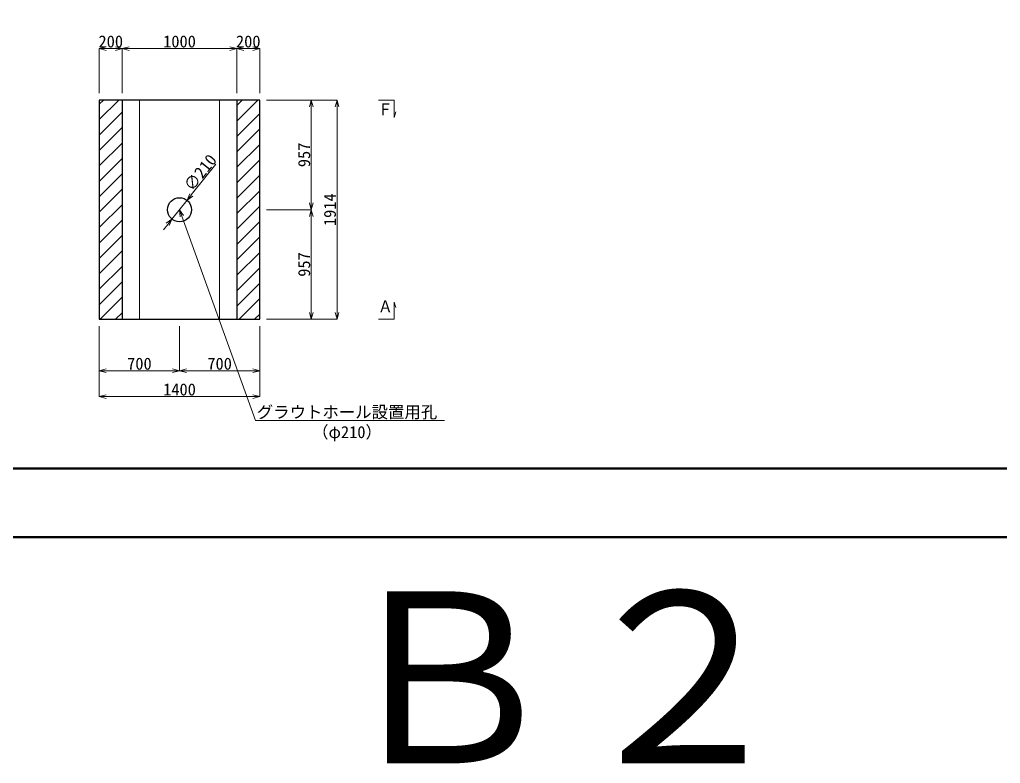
# Model space of a CAD drawing. Header units: millimetres. Extents: x 0 to 126150, y -2000 to 17820.
# Drawn here: x 83544 to 92105, y -1975 to 4520 of the extents above; entities that cross this region are included whole.
import ezdxf
from ezdxf import colors
from ezdxf.entities.mleader import LeaderData, LeaderLine
from ezdxf.enums import TextEntityAlignment as Align
from ezdxf.math import Vec2, Vec3

# ---------------------------------------------------------------- set-up
doc = ezdxf.new("R2010")
doc.units = ezdxf.units.MM
doc.header["$LTSCALE"] = 30
doc.linetypes.add('HIDDEN2', pattern=[4.7625, 3.175, -1.5875])
for name, color, linetype, lineweight in [('0その他', 7, 'Continuous', 13), ('0寸法', 7, 'Continuous', 5), ('0文字', 41, 'Continuous', 5), ('1Pca-BOX', 3, 'Continuous', 25), ('1グラウトホール', 1, 'HIDDEN2', 25), ('D-TTL', 2, 'Continuous', 50)]:
    doc.layers.add(name, color=color, linetype=linetype, lineweight=lineweight)
doc.styles.get("Standard").update_dxf_attribs({"font": 'MS Gothic.ttf'})
doc.styles.add('寸法文字', font='MS Gothic.ttf')
doc.dimstyles.new('1／30', dxfattribs={"dimscale": 30, "dimtxt": 3.5, "dimasz": 2, "dimexe": 0, "dimexo": 2, "dimgap": 0.3, "dimtad": 1, "dimdec": 0, "dimzin": 1, "dimdsep": 46, "dimtxsty": '寸法文字', "dimblk": 'OPEN30', "dimcen": 2.5, "dimclrd": 256, "dimclre": 256, "dimclrt": 256, "dimadec": 0, "dimazin": 0, "dimtfac": 1, "dimtdec": 0, "dimtmove": 0, "dimatfit": 3, "dimldrblk": 'OPEN30', "dimfxl": 1, "dimlwd": -1, "dimlwe": -1, "dimarcsym": 0})

# ---------------------------------------------------------------- blocks, each defined once
blk = doc.blocks.new('_Open30')
at = {"color": 0, "linetype": 'ByBlock', "lineweight": -2}
for p, q in [((-1, 0.27), (0, 0)), ((0, 0), (-1, -0.27)), ((0, 0), (-1, 0))]:
    blk.add_line(p, q, dxfattribs=at)
blk = doc.blocks.new('*D120')
at = {"layer": '0寸法', "transparency": 16777216}
for p, q in [((85700.1, 3817.3), (86315.1, 3817.3)), ((86315.1, 1963.3), (86315.1, 3757.3)), ((85700.1, 1903.3), (86315.1, 1903.3))]:
    blk.add_line(p, q, dxfattribs=at)
at = {"layer": 'Defpoints', "color": 0, "transparency": 16777216}
for p in [(85640.1, 3817.3), (86315.1, 3817.3), (85640.1, 1903.3)]:
    blk.add_point(p, dxfattribs=at)
at = {"layer": '0寸法', "transparency": 16777216, "xscale": 60, "yscale": 60, "zscale": 60}
for p, rotation in [((86315.1, 3817.3), 90), ((86315.1, 1903.3), 270)]:
    blk.add_blockref('_Open30', p, dxfattribs=dict(at, rotation=rotation))
at = {"layer": '0寸法', "transparency": 16777216, "insert": (86253.6, 2860.3), "char_height": 105, "attachment_point": 5, "rotation": 90, "style": '寸法文字'}
blk.add_mtext('1914', dxfattribs=at)
blk = doc.blocks.new('*D121')
at = {"layer": '0寸法', "transparency": 16777216}
for p, q in [((84240.1, 3877.3), (84240.1, 4267.3)), ((84300.1, 4267.3), (84380.1, 4267.3)), ((84440.1, 3877.3), (84440.1, 4267.3))]:
    blk.add_line(p, q, dxfattribs=at)
at = {"layer": 'Defpoints', "color": 0, "transparency": 16777216}
for p in [(84440.1, 4267.3), (84240.1, 3817.3), (84440.1, 3817.3)]:
    blk.add_point(p, dxfattribs=at)
at = {"layer": '0寸法', "transparency": 16777216, "xscale": 60, "yscale": 60, "zscale": 60, "rotation": 180}
blk.add_blockref('_Open30', (84240.1, 4267.3), dxfattribs=at)
at = {"layer": '0寸法', "transparency": 16777216, "xscale": 60, "yscale": 60, "zscale": 60}
blk.add_blockref('_Open30', (84440.1, 4267.3), dxfattribs=at)
at = {"layer": '0寸法', "transparency": 16777216, "insert": (84340.1, 4328.8), "char_height": 105, "attachment_point": 5, "style": '寸法文字'}
blk.add_mtext('200', dxfattribs=at)
blk = doc.blocks.new('*D122')
at = {"layer": '0寸法', "transparency": 16777216}
for p, q in [((84440.1, 3877.3), (84440.1, 4267.3)), ((84500.1, 4267.3), (85380.1, 4267.3)), ((85440.1, 3877.3), (85440.1, 4267.3))]:
    blk.add_line(p, q, dxfattribs=at)
at = {"layer": 'Defpoints', "color": 0, "transparency": 16777216}
for p in [(85440.1, 4267.3), (84440.1, 3817.3), (85440.1, 3817.3)]:
    blk.add_point(p, dxfattribs=at)
at = {"layer": '0寸法', "transparency": 16777216, "xscale": 60, "yscale": 60, "zscale": 60, "rotation": 180}
blk.add_blockref('_Open30', (84440.1, 4267.3), dxfattribs=at)
at = {"layer": '0寸法', "transparency": 16777216, "xscale": 60, "yscale": 60, "zscale": 60}
blk.add_blockref('_Open30', (85440.1, 4267.3), dxfattribs=at)
at = {"layer": '0寸法', "transparency": 16777216, "insert": (84940.1, 4328.8), "char_height": 105, "attachment_point": 5, "style": '寸法文字'}
blk.add_mtext('1000', dxfattribs=at)
blk = doc.blocks.new('*D123')
at = {"layer": '0寸法', "transparency": 16777216}
for p, q in [((85440.1, 3877.3), (85440.1, 4267.3)), ((85500.1, 4267.3), (85580.1, 4267.3)), ((85640.1, 3877.3), (85640.1, 4267.3))]:
    blk.add_line(p, q, dxfattribs=at)
at = {"layer": 'Defpoints', "color": 0, "transparency": 16777216}
for p in [(85640.1, 4267.3), (85440.1, 3817.3), (85640.1, 3817.3)]:
    blk.add_point(p, dxfattribs=at)
at = {"layer": '0寸法', "transparency": 16777216, "xscale": 60, "yscale": 60, "zscale": 60, "rotation": 180}
blk.add_blockref('_Open30', (85440.1, 4267.3), dxfattribs=at)
at = {"layer": '0寸法', "transparency": 16777216, "xscale": 60, "yscale": 60, "zscale": 60}
blk.add_blockref('_Open30', (85640.1, 4267.3), dxfattribs=at)
at = {"layer": '0寸法', "transparency": 16777216, "insert": (85540.1, 4328.8), "char_height": 105, "attachment_point": 5, "style": '寸法文字'}
blk.add_mtext('200', dxfattribs=at)
blk = doc.blocks.new('*D124')
at = {"layer": '0寸法', "transparency": 16777216}
for p, q in [((84240.1, 1843.3), (84240.1, 1228.3)), ((85640.1, 1843.3), (85640.1, 1228.3)), ((84300.1, 1228.3), (85580.1, 1228.3))]:
    blk.add_line(p, q, dxfattribs=at)
at = {"layer": 'Defpoints', "color": 0, "transparency": 16777216}
for p in [(84240.1, 1903.3), (85640.1, 1903.3), (85640.1, 1228.3)]:
    blk.add_point(p, dxfattribs=at)
at = {"layer": '0寸法', "transparency": 16777216, "xscale": 60, "yscale": 60, "zscale": 60, "rotation": 180}
blk.add_blockref('_Open30', (84240.1, 1228.3), dxfattribs=at)
at = {"layer": '0寸法', "transparency": 16777216, "xscale": 60, "yscale": 60, "zscale": 60}
blk.add_blockref('_Open30', (85640.1, 1228.3), dxfattribs=at)
at = {"layer": '0寸法', "transparency": 16777216, "insert": (84940.1, 1289.8), "char_height": 105, "attachment_point": 5, "style": '寸法文字'}
blk.add_mtext('1400', dxfattribs=at)
blk = doc.blocks.new('*D147')
at = {"layer": '0寸法', "transparency": 16777216}
for p, q in [((84240.1, 1843.3), (84240.1, 1453.3)), ((84940.1, 1843.3), (84940.1, 1453.3)), ((84300.1, 1453.3), (84880.1, 1453.3))]:
    blk.add_line(p, q, dxfattribs=at)
at = {"layer": 'Defpoints', "color": 0, "transparency": 16777216}
for p in [(84240.1, 1903.3), (84940.1, 1903.3), (84940.1, 1453.3)]:
    blk.add_point(p, dxfattribs=at)
at = {"layer": '0寸法', "transparency": 16777216, "xscale": 60, "yscale": 60, "zscale": 60, "rotation": 180}
blk.add_blockref('_Open30', (84240.1, 1453.3), dxfattribs=at)
at = {"layer": '0寸法', "transparency": 16777216, "xscale": 60, "yscale": 60, "zscale": 60}
blk.add_blockref('_Open30', (84940.1, 1453.3), dxfattribs=at)
at = {"layer": '0寸法', "transparency": 16777216, "insert": (84590.1, 1514.8), "char_height": 105, "attachment_point": 5, "style": '寸法文字'}
blk.add_mtext('700', dxfattribs=at)
blk = doc.blocks.new('*D148')
at = {"layer": '0寸法', "transparency": 16777216}
for p, q in [((84940.1, 1843.3), (84940.1, 1453.3)), ((85640.1, 1843.3), (85640.1, 1453.3)), ((85000.1, 1453.3), (85580.1, 1453.3))]:
    blk.add_line(p, q, dxfattribs=at)
at = {"layer": 'Defpoints', "color": 0, "transparency": 16777216}
for p in [(84940.1, 1903.3), (85640.1, 1903.3), (85640.1, 1453.3)]:
    blk.add_point(p, dxfattribs=at)
at = {"layer": '0寸法', "transparency": 16777216, "xscale": 60, "yscale": 60, "zscale": 60, "rotation": 180}
blk.add_blockref('_Open30', (84940.1, 1453.3), dxfattribs=at)
at = {"layer": '0寸法', "transparency": 16777216, "xscale": 60, "yscale": 60, "zscale": 60}
blk.add_blockref('_Open30', (85640.1, 1453.3), dxfattribs=at)
at = {"layer": '0寸法', "transparency": 16777216, "insert": (85290.1, 1514.8), "char_height": 105, "attachment_point": 5, "style": '寸法文字'}
blk.add_mtext('700', dxfattribs=at)
blk = doc.blocks.new('*D149')
at = {"layer": '0寸法', "transparency": 16777216}
for p, q in [((85257.9, 3256.5), (85043.3, 2989)), ((84874.4, 2778.4), (85005.8, 2942.2)), ((84836.8, 2731.6), (84799.3, 2684.8))]:
    blk.add_line(p, q, dxfattribs=at)
at = {"layer": 'Defpoints', "color": 0, "transparency": 16777216}
for p in [(85005.8, 2942.2), (84874.4, 2778.4)]:
    blk.add_point(p, dxfattribs=at)
at = {"layer": '0寸法', "transparency": 16777216, "xscale": 60, "yscale": 60, "zscale": 60}
for p, rotation in [((85005.8, 2942.2), 231.2640812824571), ((84874.4, 2778.4), 51.26408128245703)]:
    blk.add_blockref('_Open30', p, dxfattribs=dict(at, rotation=rotation))
at = {"layer": '0寸法', "transparency": 16777216, "insert": (85121.4, 3184.7), "char_height": 105, "attachment_point": 5, "rotation": 51.26408, "style": '寸法文字'}
blk.add_mtext('∅210', dxfattribs=at)
blk = doc.blocks.new('*D442')
at = {"layer": '0寸法', "transparency": 16777216}
for p, q in [((85700.1, 3817.3), (86090.1, 3817.3)), ((86090.1, 3757.3), (86090.1, 2920.3)), ((85700.1, 2860.3), (86090.1, 2860.3))]:
    blk.add_line(p, q, dxfattribs=at)
at = {"layer": 'Defpoints', "color": 0, "transparency": 16777216}
for p in [(85640.1, 3817.3), (85640.1, 2860.3), (86090.1, 2860.3)]:
    blk.add_point(p, dxfattribs=at)
at = {"layer": '0寸法', "transparency": 16777216, "xscale": 60, "yscale": 60, "zscale": 60}
for p, rotation in [((86090.1, 3817.3), 90), ((86090.1, 2860.3), 270)]:
    blk.add_blockref('_Open30', p, dxfattribs=dict(at, rotation=rotation))
at = {"layer": '0寸法', "transparency": 16777216, "insert": (86028.6, 3338.8), "char_height": 105, "attachment_point": 5, "rotation": 90, "style": '寸法文字'}
blk.add_mtext('957', dxfattribs=at)
blk = doc.blocks.new('*D443')
at = {"layer": '0寸法', "transparency": 16777216}
for p, q in [((85700.1, 2860.3), (86090.1, 2860.3)), ((86090.1, 2800.3), (86090.1, 1963.3)), ((85700.1, 1903.3), (86090.1, 1903.3))]:
    blk.add_line(p, q, dxfattribs=at)
at = {"layer": 'Defpoints', "color": 0, "transparency": 16777216}
for p in [(85640.1, 2860.3), (85640.1, 1903.3), (86090.1, 1903.3)]:
    blk.add_point(p, dxfattribs=at)
at = {"layer": '0寸法', "transparency": 16777216, "xscale": 60, "yscale": 60, "zscale": 60}
for p, rotation in [((86090.1, 2860.3), 90), ((86090.1, 1903.3), 270)]:
    blk.add_blockref('_Open30', p, dxfattribs=dict(at, rotation=rotation))
at = {"layer": '0寸法', "transparency": 16777216, "insert": (86028.6, 2381.8), "char_height": 105, "attachment_point": 5, "rotation": 90, "style": '寸法文字'}
blk.add_mtext('957', dxfattribs=at)

msp = doc.modelspace()

# ---------------------------------------------------------------- hatches: boundary and pattern name
at = {"layer": '0その他'}
h = msp.add_hatch(dxfattribs=at)
h.set_pattern_fill('ANSI31', color=256, scale=30)
h.set_pattern_definition([(45, (25230, 0), (-67.35192, 67.35192), [])])
h.paths.add_polyline_path([(84440.1, 3817.3), (84240.1, 3817.3), (84240.1, 1903.3), (84440.1, 1903.3)])
h.paths.add_polyline_path([(85640.1, 3817.3), (85440.1, 3817.3), (85440.1, 1903.3), (85640.1, 1903.3)])

# ---------------------------------------------------------------- linework, layer by layer
at = {"layer": '0文字'}
for points in [[(86676, 3817.3), (86815.1, 3817.3), (86815.1, 3666.7), (86829.7, 3715.2)], [(86676, 1903.3), (86815.1, 1903.3), (86815.1, 2053.9), (86829.7, 2005.4)]]:
    msp.add_lwpolyline(points, dxfattribs=at)
at = {"layer": '1Pca-BOX'}
for p, q in [((84440.1, 3817.3), (84440.1, 1903.3)), ((85440.1, 3817.3), (85440.1, 1903.3))]:
    msp.add_line(p, q, dxfattribs=at)
at = {"layer": '1Pca-BOX', "lineweight": 9}
for p, q in [((84590.1, 3817.3), (84590.1, 1903.3)), ((85290.1, 3817.3), (85290.1, 1903.3))]:
    msp.add_line(p, q, dxfattribs=at)
at = {"layer": '1Pca-BOX'}
msp.add_lwpolyline([(84240.1, 1903.3), (85640.1, 1903.3), (85640.1, 3817.3), (84240.1, 3817.3)], close=True, dxfattribs=at)
at = {"layer": '1グラウトホール', "linetype": 'ByBlock'}
msp.add_circle((84940.1, 2860.3), 105, dxfattribs=at)
at = {"layer": 'D-TTL'}
for points in [[(75690, 0), (100920, 0), (100920, 17820), (75690, 17820)], [(76290, 600), (100320, 600), (100320, 17220), (76290, 17220)]]:
    msp.add_lwpolyline(points, close=True, dxfattribs=at)

# ---------------------------------------------------------------- texts
msp.add_text('Ｂ２', height=1500).set_placement((88305, -2425.2), align=Align.BOTTOM_CENTER)
at = {"layer": '0文字', "width": 0.9}
for s, p in [('Ｆ', (86672.4, 3683.8)), ('Ａ', (86672.4, 1963.3))]:
    msp.add_text(s, height=105, dxfattribs=at).set_placement(p)

# ---------------------------------------------------------------- dimensions: what is measured, and where the dimension line sits
at = {"layer": '0寸法'}
for base, p1, p2, picture, middle in [((84440.1, 4267.3), (84240.1, 3817.3), (84440.1, 3817.3), '*D121', (84340.1, 4267.3)), ((85640.1, 4267.3), (85440.1, 3817.3), (85640.1, 3817.3), '*D123', (85540.1, 4267.3))]:
    dim = msp.add_linear_dim(base=base, p1=p1, p2=p2, dimstyle='1／30', dxfattribs=at)
    dim.commit()
    dim.dimension.update_dxf_attribs({"geometry": picture, "text_midpoint": middle, "dimtype": 160})
for base, p1, p2, picture, middle in [((85440.1, 4267.3), (84440.1, 3817.3), (85440.1, 3817.3), '*D122', (84940.1, 4328.8)), ((85640.1, 1228.3), (84240.1, 1903.3), (85640.1, 1903.3), '*D124', (84940.1, 1289.8)), ((84940.1, 1453.3), (84240.1, 1903.3), (84940.1, 1903.3), '*D147', (84590.1, 1514.8)), ((85640.1, 1453.3), (84940.1, 1903.3), (85640.1, 1903.3), '*D148', (85290.1, 1514.8))]:
    dim = msp.add_linear_dim(base=base, p1=p1, p2=p2, dimstyle='1／30', dxfattribs=at)
    dim.commit()
    dim.dimension.update_dxf_attribs({"geometry": picture, "text_midpoint": middle})
for base, p1, p2, picture, middle in [((86315.1, 3817.3), (85640.1, 1903.3), (85640.1, 3817.3), '*D120', (86253.6, 2860.3)), ((86090.1, 2860.3), (85640.1, 3817.3), (85640.1, 2860.3), '*D442', (86028.6, 3338.8)), ((86090.1, 1903.3), (85640.1, 2860.3), (85640.1, 1903.3), '*D443', (86028.6, 2381.8))]:
    dim = msp.add_linear_dim(base=base, p1=p1, p2=p2, angle=90, dimstyle='1／30', dxfattribs=at)
    dim.commit()
    dim.dimension.update_dxf_attribs({"geometry": picture, "text_midpoint": middle})
dim = msp.add_diameter_dim_2p(p1=(84874.4, 2778.4), p2=(85005.8, 2942.2), dimstyle='1／30', dxfattribs=at)
dim.commit()
dim.dimension.update_dxf_attribs({"geometry": '*D149', "text_midpoint": (85169.4, 3146.2)})

# ---------------------------------------------------------------- leaders
at = {"layer": '0文字'}
ml = msp.add_multileader_mtext('Standard', dxfattribs=at)
ml.set_content('グラウトホール設置用孔\\P（φ210）', color=256, style='寸法文字')
ml.set_leader_properties(color=256, linetype='ByLayer', lineweight=-1)
ml.set_arrow_properties(name='OPEN30')
ml.build(insert=Vec2(0, 0))
ml.multileader.update_dxf_attribs({"text_left_attachment_type": 6, "text_right_attachment_type": 5, "dogleg_length": 0, "arrow_head_size": 60, "scale": 30})
ctx = ml.context
ctx.base_point, ctx.scale, ctx.char_height, ctx.arrow_head_size, ctx.landing_gap_size, ctx.plane_origin = Vec3(85602.8, 1019.5), 30, 105, 60, 60, Vec3(85157.6, 2377.1)
ctx.left_attachment, ctx.right_attachment, ctx.text_align_type = 6, 5, 1
notes = []
notes.append((ctx, [(0, (1, 1, 0), (85602.8, 1019.5), (1, 0), 0, [(0, [(84940.1, 2860.3)], 0, [])])]))
ctx.mtext.insert, ctx.mtext.alignment, ctx.mtext.flow_direction = Vec3(86402.1, 1145.5), 2, 5
for ctx, leaders in notes:
    for number, flags, end, landing, length, lines in leaders:
        leader = LeaderData()
        leader.index, (leader.has_last_leader_line, leader.has_dogleg_vector, leader.attachment_direction) = number, flags
        leader.last_leader_point, leader.dogleg_vector, leader.dogleg_length = Vec3(end), Vec3(landing), length
        for number, points, colour, breaks in lines:
            line = LeaderLine()
            line.index, line.vertices, line.color, line.breaks = number, Vec3.list(points), colors.encode_raw_color(colour), breaks
            leader.lines.append(line)
        ctx.leaders.append(leader)

doc.saveas('drawing.dxf')
